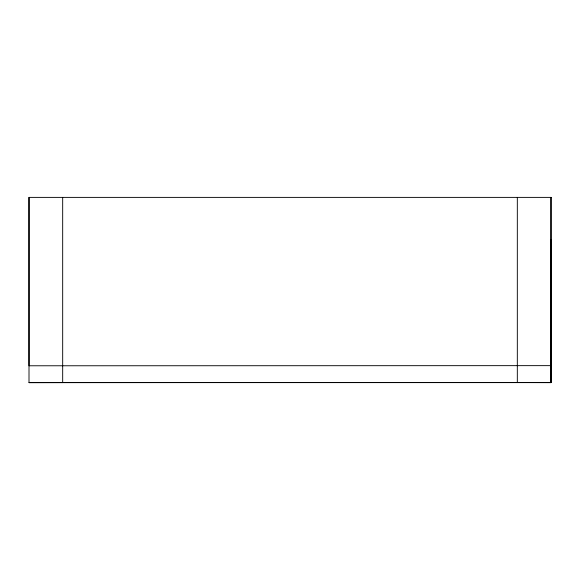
<?xml version="1.0" encoding="UTF-8"?>
<svg xmlns="http://www.w3.org/2000/svg" width="580" height="580" viewBox="0 0 580 580"><rect width="100%" height="100%" fill="white"/><g stroke="black" fill="none" stroke-linecap="round" stroke-linejoin="round"><path stroke-width="0.87" d="M29 197.388L29 365.777L551 365.639L551 197.388L551 382.611L29.007 382.611L29.007 197.388L551 197.388M517.324 197.388L517.324 382.611M517.316 382.546L551 382.611L551 239.482M551 382.611L551 365.77M550.986 382.481L29 382.611L62.683 382.583L62.676 197.388"/></g></svg>
